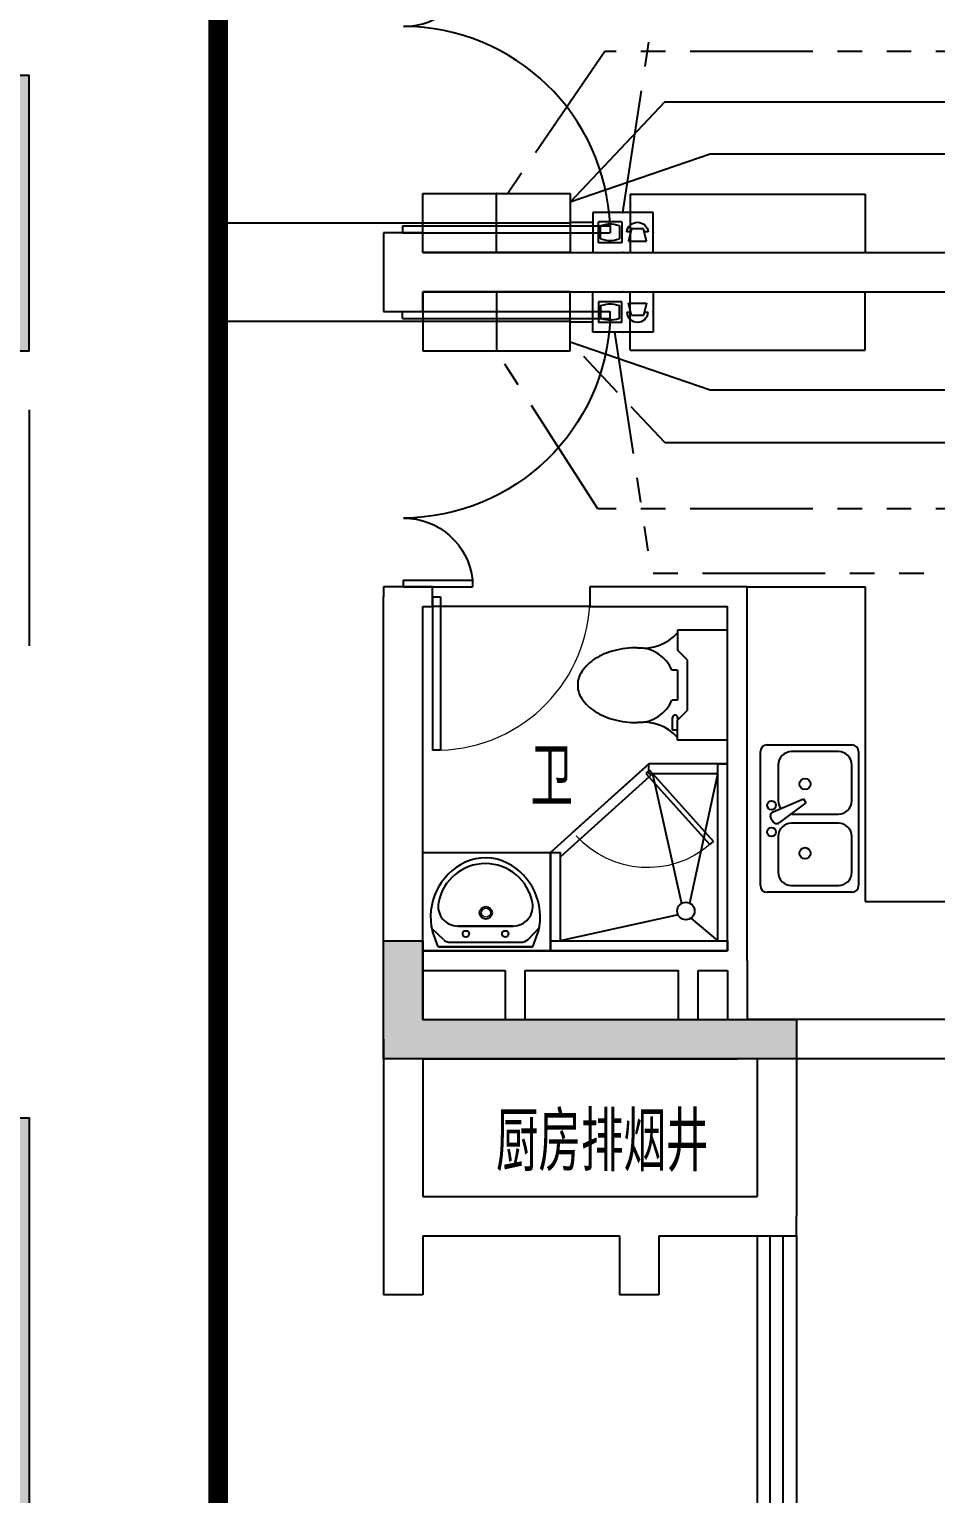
# Model space of a CAD drawing. Extents: x -41969 to 449372, y 65390 to 759577.
# Drawn here: x 338705 to 343313, y 720522 to 727967 of the extents above; entities that cross this region are included whole.
import ezdxf
from ezdxf.enums import TextEntityAlignment as Align

# ---------------------------------------------------------------- set-up
doc = ezdxf.new("R2010")
doc.units = 0
doc.header["$LTSCALE"] = 1000
doc.header["$MEASUREMENT"] = 0
for name, pattern in [('DASH', [0.35, 0.25, -0.1]), ('DASHDOT', [1, 0.5, -0.25, 0, -0.25]), ('PHANTOM2', [1.25, 0.625, -0.125, 0.125, -0.125, 0.125, -0.125]), ('PHANTOM3', [1.5, 0.625, -0.125, 0.125, -0.125, 0.125, -0.125, 0.125, -0.125])]:
    doc.linetypes.add(name, pattern=pattern)
for name, color, linetype in [('0-桥架', 120, 'Continuous'), ('EQUIP-箱柜', 241, 'Continuous'), ('EQUIP-通讯', 241, 'Continuous'), ('IN-door', 2, 'Continuous'), ('jg新结构柱', 9, 'Continuous'), ('TEL_TEXT', 7, 'Continuous'), ('WALL', 7, 'Continuous'), ('WINDOW', 2, 'Continuous'), ('WINDOW_TEXT', 7, 'Continuous'), ('WIRE-照明', 120, 'Continuous'), ('装修家具', 8, 'Continuous')]:
    doc.layers.add(name, color=color, linetype=linetype)
doc.styles.add('_TCH_LABEL', font='COMPLEX', dxfattribs={"bigfont": 'GBCBIG'})
doc.styles.add('_TEL_DIM', font='SIMPLEX', dxfattribs={"width": 0.8, "height": 3.5, "bigfont": 'HZTXT'})
doc.styles.add('DIM_FONT', font='SIMPLEX', dxfattribs={"width": 0.7, "bigfont": 'GBCBIG'})
doc.styles.add('SIMPLEX', font='SIMPLEX.SHX')
doc.styles.get("Standard").update_dxf_attribs({"font": 'gbenor.shx', "bigfont": 'gbcbig.shx'})
doc.linetypes.add('TV', pattern='A,2.8,-0.1,["TV",_TEL_DIM,S=0.07,R=0,X=0,Y=-0.1],-0.52', length=3.42)

# ---------------------------------------------------------------- blocks, each defined once
blk = doc.blocks.new('A$C65FF3140')
at = {"color": 8}
for p, q in [((4854.3, 6897.2), (6050, 6897.2)), ((4854.3, 6897.2), (4854.3, 6600)), ((6050, 6897.2), (6050, 6600)), ((4854.3, 6102.8), (4854.3, 6400)), ((6050, 6102.8), (6050, 6400)), ((4854.3, 6102.8), (6050, 6102.8)), ((5450, 4900.1), (6050, 4900.1)), ((6050, 4900.1), (6050, 3300)), ((5096, 4679.8), (5096, 4578.2)), ((5350, 4679.8), (5096, 4679.8)), ((5350, 4121), (5350, 4679.8)), ((5146.8, 4527.4), (5096, 4578.2)), ((5096, 4476.6), (5067.4, 4476.6)), ((5096, 4476.6), (5096, 4324.2)), ((5146.8, 4273.4), (5146.8, 4527.4)), ((5096, 4324.2), (5067.4, 4324.2)), ((5146.8, 4273.4), (5096, 4222.6)), ((5070.6, 4171.8), (5070.6, 4235.3)), ((5096, 4171.8), (5070.6, 4171.8)), ((5096, 4235.3), (5096, 4222.6)), ((5096, 4121), (5096, 4222.6)), ((5350, 4121), (5096, 4121)), ((4950, 3999.9), (4450, 3549.9)), ((4969.2, 3949.9), (4500, 3527.7)), ((4564, 3652.7), (4935.7, 3987.1)), ((5350, 3999.9), (4950, 3999.9)), ((4950, 3949.9), (4950, 3999.9)), ((5300, 3949.9), (4950, 3949.9)), ((4969.2, 3949.9), (5115.8, 3290.3)), ((5159, 3291.1), (5300, 3949.9)), ((5300, 3100), (5300, 3999.9)), ((5300, 3999.9), (5350, 3999.9)), ((5350, 3050), (5350, 3999.9)), ((3800, 3050), (3800, 3550)), ((3800, 3550), (4450, 3550)), ((4450, 3050), (4450, 3550)), ((4450, 3550), (4500, 3550)), ((4450, 3550), (4450, 3050)), ((4500, 3100), (4500, 3550)), ((6050, 3300), (6556.7, 3300)), ((5098.2, 3232.8), (4499.8, 3100)), ((5163.7, 3215.8), (5300, 3100)), ((3905.8, 3106.6), (3847.7, 3161.1)), ((3878.5, 3070.5), (3849.1, 3149)), ((4260.1, 3175.8), (3978.2, 3175.8)), ((3978.2, 3175.8), (4260.1, 3175.8)), ((4335.6, 3108), (4392.4, 3165.7)), ((4359.3, 3070.5), (4388.7, 3149)), ((4359.3, 3070.5), (3878.5, 3070.5)), ((3881.4, 3070.5), (4358.2, 3070.5)), ((3940, 3093), (4300, 3093)), ((4449.8, 3100), (5350, 3100)), ((4449.8, 3100), (4449.8, 3050)), ((5350, 3100), (5350, 3050)), ((4450, 3050), (3800, 3050)), ((5350, 3050), (4320, 3050)), ((4449.8, 3050), (5350, 3050))]:
    blk.add_line(p, q, dxfattribs=at)
at = {"color": 8, "linetype": 'ByBlock'}
for p, q in [((5550.8, 4096.5), (5982.2, 4096.5)), ((5516.7, 3381.2), (5516.7, 4062.4)), ((5914.1, 4062.4), (5675.7, 4062.4)), ((6016.3, 4062.4), (6016.3, 3381.2)), ((5607.5, 3994.3), (5607.5, 3812.6)), ((5982.2, 3812.6), (5982.2, 3994.3)), ((5582.1, 3756.7), (5736.5, 3822.5)), ((5747.8, 3802.8), (5613.7, 3702)), ((5736.5, 3822.5), (5747.8, 3802.8)), ((5570.4, 3724.1), (5579.6, 3708.2)), ((5676.5, 3744.5), (5914.1, 3744.5)), ((5914.1, 3699.1), (5675.7, 3699.1)), ((5607.5, 3631), (5607.5, 3449.3)), ((5982.2, 3449.3), (5982.2, 3631)), ((5675.7, 3381.2), (5914.1, 3381.2)), ((5982.2, 3347.1), (5550.8, 3347.1))]:
    blk.add_line(p, q, dxfattribs=at)
at = {"color": 8, "extrusion": (0, 0, -1)}
for p, q in [((4952.5, 3968.5), (4933.9, 3951.8)), ((4933.9, 3951.8), (5260, 3589.4)), ((4952.5, 3968.5), (5278.6, 3606.1)), ((5260, 3589.4), (5278.6, 3606.1))]:
    blk.add_line(p, q, dxfattribs=at)
at = {"color": 8, "linetype": 'ByBlock'}
for centre, radius in [((5743.8, 3897.8), 28.4), ((5573.5, 3789.9), 22.7), ((5573.5, 3653.7), 22.7), ((5743.8, 3545.8), 28.4)]:
    blk.add_circle(centre, radius, dxfattribs=at)
at = {"color": 8}
for centre, radius in [((5138.1, 3252), 44.3), ((4121.3, 3243), 31.6), ((4019.8, 3135.5), 16.3), ((4219.8, 3135.5), 16.3)]:
    blk.add_circle(centre, radius, dxfattribs=at)
at = {"color": 8, "lineweight": 13}
blk.add_circle((4121.3, 3243), 23, dxfattribs=at)
at = {"color": 8}
for centre, radius, start, end in [((4923.8, 4817.3), 228.5, 262.20116, 318.91108), ((4855.1, 4250.7), 335.5, 104.51433, 122.00547), ((4892.8, 4104.9), 486, 90.00011, 104.51433), ((4892.8, 4400.4), 190.5, 23.57825, 90.00007), ((4710.4, 4400.4), 122.4, 146.46601, 180.00003), ((4797.6, 4342.6), 227, 122.00549, 146.46595), ((4710.4, 4400.4), 122.4, 180.00012, 213.53414), ((4797.6, 4458.2), 227, 213.5342, 237.99466), ((4892.8, 4400.4), 190.5, 270.00007, 336.4219), ((4855.1, 4550.2), 335.5, 237.99468, 255.48582), ((5083.3, 4235.3), 12.7, 0.00007, 180.00007), ((4892.8, 4695.9), 486, 255.48582, 270.00004), ((4923.8, 3983.6), 228.5, 41.08907, 97.79899), ((4147.3, 3222.4), 307.1, 115.27037, 193.82487), ((4118.8, 3272), 250.2, 63.53718, 114.19289), ((4119.1, 3249.5), 243.4, 10.56023, 169.43977), ((4090.5, 3222.4), 307.1, 346.17513, 62.93609), ((3978.2, 3275.8), 100, 169.43977, 270), ((4260.1, 3275.8), 100, 270, 10.56023), ((3940, 3143), 50, 226.81904, 270), ((4300, 3143), 50, 270, 315.43928)]:
    blk.add_arc(centre, radius, start, end, dxfattribs=at)
at = {"color": 8, "linetype": 'ByBlock'}
for centre, radius, start, end in [((5550.8, 4062.4), 34.1, 90, 180), ((5982.2, 4062.4), 34.1, 0, 90), ((5675.7, 3994.3), 68.1, 90, 180), ((5914.1, 3994.3), 68.1, 0, 90), ((5675.7, 3812.6), 68.1, 180, 213.39297), ((5914.1, 3812.6), 68.1, 270, 0), ((5590.1, 3735.4), 22.7, 110.53768, 210), ((5599.2, 3719.6), 22.7, 210, 309.46232), ((5675.7, 3631), 68.1, 90, 180), ((5914.1, 3631), 68.1, 0, 90), ((5675.7, 3449.3), 68.1, 180, 270), ((5914.1, 3449.3), 68.1, 270, 0), ((5550.8, 3381.2), 34.1, 180, 270), ((5982.2, 3381.2), 34.1, 270, 0)]:
    blk.add_arc(centre, radius, start, end, dxfattribs=at)
at = {"color": 8, "lineweight": 13, "extrusion": (0, 0, -1)}
blk.add_arc((-4943.2, 3960.1), 487.5, 229.48231, 318.01303, dxfattribs=at)
at = {"color": 8, "ltscale": 1e-06, "style": 'DIM_FONT', "text_generation_flag": 4, "width": 0.8, "flags": 9}
for tag, p, rotation in [('YSIZE', (7913.6, 18100), 270), ('XSIZE', (7913.6, 18100), 270), ('YSIZE', (5350, 12479.8), 270.00007), ('XSIZE', (5350, 12479.8), 270.00007), ('YSIZE', (7913.6, 10300), 270), ('XSIZE', (7913.6, 10300), 270), ('YSIZE', (5350, 4679.8), 270.00007), ('XSIZE', (5350, 4679.8), 270.00007), ('YSIZE', (-4020.2, -3750), 180.00007), ('XSIZE', (-4020.2, -3750), 180.00007), ('YSIZE', (3779.8, -3750), 180.00007), ('XSIZE', (3779.8, -3750), 180.00007), ('YSIZE', (12500, -4413.7), 270.00007), ('XSIZE', (12500, -4413.7), 270.00007), ('XSIZE', (12451, -6050.4), 180), ('YSIZE', (12451, -6050.4), 180), ('YSIZE', (10569.5, -6235.4), 180), ('XSIZE', (10569.5, -6235.4), 180), ('XSIZE', (-6200, -6313.6), 180), ('YSIZE', (-6200, -6313.6), 180), ('XSIZE', (1600, -6313.6), 180), ('YSIZE', (1600, -6313.6), 180)]:
    blk.add_attdef(tag, p, '', height=0.5, rotation=rotation, dxfattribs=at)
at = {"color": 8, "style": 'DIM_FONT', "oblique": 0, "width": 0.8, "flags": 9}
for tag, p, rotation in [('YSIZE', (5516.7, 17078.2), 360), ('XSIZE', (5516.7, 17078.2), 360), ('YSIZE', (5516.7, 9278.2), 360), ('XSIZE', (5516.7, 9278.2), 360), ('YSIZE', (-7221.8, -3916.7), 270), ('XSIZE', (-7221.8, -3916.7), 270), ('YSIZE', (578.2, -3916.7), 270), ('XSIZE', (578.2, -3916.7), 270)]:
    blk.add_attdef(tag, p, '', height=0.413, rotation=rotation, dxfattribs=at)
at = {"color": 8, "ltscale": 1e-06, "style": 'DIM_FONT', "width": 0.8, "flags": 9}
for tag, p, rotation in [('YSIZE', (5350, 16101), 89.99993), ('XSIZE', (5350, 16101), 89.99993), ('XSIZE', (7913.6, 10500), 90), ('YSIZE', (7913.6, 10500), 90), ('YSIZE', (7913.6, 2700.1), 90), ('XSIZE', (7913.6, 2700.1), 90), ('YSIZE', (-16900, -4413.7), 269.99993), ('XSIZE', (-16900, -4413.7), 269.99993)]:
    blk.add_attdef(tag, p, '', height=0.5, rotation=rotation, dxfattribs=at)
at = {"color": 8, "style": 'DIM_FONT', "text_generation_flag": 4, "width": 0.8, "flags": 9}
for tag, p, rotation in [('YSIZE', (5516.7, 11521.8), 0), ('XSIZE', (5516.7, 11521.8), 0), ('YSIZE', (5516.7, 3721.8), 0), ('XSIZE', (5516.7, 3721.8), 0), ('YSIZE', (9342.9, -1535.9), 180), ('XSIZE', (9342.9, -1535.9), 180), ('YSIZE', (-4978.2, -3916.7), 270), ('XSIZE', (-4978.2, -3916.7), 270), ('YSIZE', (2821.8, -3916.7), 270), ('XSIZE', (2821.8, -3916.7), 270)]:
    blk.add_attdef(tag, p, '', height=0.413, rotation=rotation, dxfattribs=at)
at = {"color": 8, "ltscale": 1e-06, "style": 'DIM_FONT', "oblique": 0, "width": 0.8, "flags": 9}
for tag, p, rotation in [('YSIZE', (5350, 8320.2), 89.99993), ('XSIZE', (5350, 8320.2), 89.99993), ('YSIZE', (-8179.8, -3750), 359.99993), ('XSIZE', (-8179.8, -3750), 359.99993), ('YSIZE', (-379.8, -3750), 359.99993), ('XSIZE', (-379.8, -3750), 359.99993)]:
    blk.add_attdef(tag, p, '', height=0.5, rotation=rotation, dxfattribs=at)
at = {"color": 8, "text_generation_flag": 4, "flags": 9}
for tag, p, height, width in [('YSIZE', (-14000.3, -1399.1), 0.666, 0.834261), ('XSIZE', (-14000.3, -1399.1), 0.666, 0.834261), ('YSIZE', (-10846.1, -3267.1), 0.5, 0.8), ('XSIZE', (-10846.1, -3267.1), 0.5, 0.8)]:
    blk.add_attdef(tag, p, '', height=height, rotation=180, dxfattribs=dict(at, width=width))
at = {"color": 8, "flags": 9}
for tag, p, height, width in [('YSIZE', (9600.3, -1399.1), 0.666, 0.834261), ('XSIZE', (9600.3, -1399.1), 0.666, 0.834261), ('YSIZE', (6446.1, -3267.1), 0.5, 0.8), ('XSIZE', (6446.1, -3267.1), 0.5, 0.8)]:
    blk.add_attdef(tag, p, '', height=height, dxfattribs=dict(at, width=width))
at = {"color": 8, "style": 'DIM_FONT', "width": 0.8, "flags": 9}
for tag in ['YSIZE', 'XSIZE']:
    blk.add_attdef(tag, (-13742.9, -1535.9), '', height=0.413, dxfattribs=at)
at = {"color": 8, "flags": 9}
for tag, p in [('YSIZE', (5880.4, -5584.1)), ('XSIZE', (5880.4, -5584.1)), ('YSIZE', (5880.4, -5584.1)), ('XSIZE', (5880.4, -5584.1)), ('YSIZE', (9400, -8940.7)), ('XSIZE', (9400, -8940.7))]:
    blk.add_attdef(tag, p, '', height=0.5, dxfattribs=at)
at = {"color": 8, "ltscale": 1e-06, "style": 'DIM_FONT', "width": 0.8, "flags": 9}
for tag, p in [('YSIZE', (-16900, -6050.4)), ('XSIZE', (-16900, -6050.4)), ('YSIZE', (-14969.5, -6235.4)), ('XSIZE', (-14969.5, -6235.4)), ('YSIZE', (-6000, -6313.6)), ('XSIZE', (-6000, -6313.6)), ('YSIZE', (1800, -6313.6)), ('XSIZE', (1800, -6313.6))]:
    blk.add_attdef(tag, p, '', height=0.5, dxfattribs=at)
at = {"color": 8, "text_generation_flag": 4, "flags": 9}
for tag, p in [('YSIZE', (-10280.4, -6139.1)), ('XSIZE', (-10280.4, -6139.1)), ('YSIZE', (-13800, -9000.4)), ('XSIZE', (-13800, -9000.4))]:
    blk.add_attdef(tag, p, '', height=0.5, rotation=180, dxfattribs=at)
blk = doc.blocks.new('sdarw52y5fghg')
at = {"layer": 'jg新结构柱'}
h = blk.add_hatch(color=256, dxfattribs=at)
h.dxf.hatch_style = 1
h.paths.add_polyline_path([(16257.6, -2243070.7), (16257.6, -2242470.7), (16507.6, -2242470.7), (16507.6, -2242820.7), (17907.6, -2242820.7), (17907.6, -2243070.7)])
h.paths.add_polyline_path([(24257.6, -2243070.7), (23728.4, -2243070.7), (23728.4, -2242870.7), (24057.6, -2242870.7), (24057.6, -2240670.7), (24257.6, -2240670.7)])
h.paths.add_polyline_path([(14257.6, -2235370.7), (16457.6, -2235370.7), (16457.6, -2235570.7), (14457.6, -2235570.7), (14457.6, -2237020.7), (14257.6, -2237020.7)])
h.paths.add_polyline_path([(26057.6, -2240370.7), (26057.6, -2239770.7), (26257.6, -2239770.7), (26257.6, -2240170.7), (28157.6, -2240170.7), (28157.6, -2240370.7)])
h.paths.add_polyline_path([(33757.6, -2240370.7), (33757.6, -2239770.7), (33557.6, -2239770.7), (33557.6, -2240170.7), (32107.6, -2240170.7), (32107.6, -2240370.7)])
h.paths.add_polyline_path([(33757.6, -2224570.7), (33757.6, -2225170.7), (33557.6, -2225170.7), (33557.6, -2224770.7), (32107.6, -2224770.7), (32107.6, -2224570.7)])
h.paths.add_polyline_path([(26057.6, -2224570.7), (26057.6, -2225170.7), (26257.6, -2225170.7), (26257.6, -2224770.7), (27707.6, -2224770.7), (27707.6, -2224570.7)])
h.paths.add_polyline_path([(27707.6, -2232370.7), (27707.6, -2232570.7), (26357.6, -2232570.7), (26357.6, -2233170.7), (26057.6, -2233170.7), (26057.6, -2231770.7), (26357.6, -2231770.7), (26357.6, -2232370.7)])
h.paths.add_polyline_path([(32107.6, -2232370.7), (32107.6, -2232570.7), (33457.6, -2232570.7), (33457.6, -2233170.7), (33757.6, -2233170.7), (33757.6, -2231770.7), (33457.6, -2231770.7), (33457.6, -2232370.7)])
h.paths.add_polyline_path([(35157.6, -2242871.1), (34557.6, -2242871.1), (34557.6, -2243071.1), (34957.6, -2243071.1), (34957.6, -2244521.1), (35157.6, -2244521.1)])
h.paths.add_polyline_path([(32057.6, -2244520.7), (31857.6, -2244520.7), (31857.6, -2243070.7), (31457.6, -2243070.7), (31457.6, -2242870.7), (32457.6, -2242870.7), (32457.6, -2243070.7), (32057.6, -2243070.7)])
h.paths.add_polyline_path([(34957.6, -2251870.7), (35157.6, -2251870.7), (35157.6, -2251670.7), (35157.6, -2250220.7), (34957.6, -2250220.7)])
h.paths.add_polyline_path([(14457.6, -2243070.3), (13857.6, -2243070.3), (13857.6, -2242870.3), (14257.6, -2242870.3), (14257.6, -2241420.3), (14457.6, -2241420.3)])
h.paths.add_polyline_path([(5357.6, -2242870.7), (5957.6, -2242870.7), (5957.6, -2243070.7), (5557.6, -2243070.7), (5557.6, -2244520.7), (5357.6, -2244520.7)])
h.paths.add_polyline_path([(8457.6, -2244520.3), (8657.6, -2244520.3), (8657.6, -2243070.3), (9057.6, -2243070.3), (9057.6, -2242870.3), (8057.6, -2242870.3), (8057.6, -2243070.3), (8457.6, -2243070.3)])
h.paths.add_polyline_path([(28157.6, -2244870.7), (27957.6, -2244870.7), (27957.6, -2245070.7), (27957.6, -2247120.7), (28157.6, -2247120.7)])
h.paths.add_polyline_path([(12357.6, -2244870.7), (12557.6, -2244870.7), (12557.6, -2245070.7), (12557.6, -2247120.7), (12357.6, -2247120.7)])
h.paths.add_polyline_path([(20157.6, -2246770.3), (20357.6, -2246770.3), (20357.6, -2245170.3), (20757.6, -2245170.3), (20757.6, -2244870.3), (19757.6, -2244870.3), (19757.6, -2245170.3), (20157.6, -2245170.3)])
h.paths.add_polyline_path([(5557.6, -2251870.7), (5357.6, -2251870.7), (5357.6, -2251670.7), (5357.6, -2250220.7), (5557.6, -2250220.7)])
h.paths.add_polyline_path([(32057.6, -2250920.7), (31857.6, -2250920.7), (31857.6, -2252370.7), (31457.6, -2252370.7), (31457.6, -2252570.7), (32457.6, -2252570.7), (32457.6, -2252370.7), (32057.6, -2252370.7)])
h.paths.add_polyline_path([(28157.6, -2250920.7), (27957.6, -2250920.7), (27957.6, -2252370.7), (27557.6, -2252370.7), (27557.6, -2252570.7), (28557.6, -2252570.7), (28557.6, -2252370.7), (28157.6, -2252370.7)])
h.paths.add_polyline_path([(20357.6, -2250920.7), (20157.6, -2250920.7), (20157.6, -2252270.7), (19557.6, -2252270.7), (19557.6, -2252570.7), (20957.6, -2252570.7), (20957.6, -2252270.7), (20357.6, -2252270.7)])
h.paths.add_polyline_path([(12557.6, -2250920.7), (12357.6, -2250920.7), (12357.6, -2252370.7), (11957.6, -2252370.7), (11957.6, -2252570.7), (12957.6, -2252570.7), (12957.6, -2252370.7), (12557.6, -2252370.7)])
h.paths.add_polyline_path([(8657.6, -2250920.7), (8457.6, -2250920.7), (8457.6, -2252370.7), (8057.6, -2252370.7), (8057.6, -2252570.7), (9057.6, -2252570.7), (9057.6, -2252370.7), (8657.6, -2252370.7)])
h.paths.add_polyline_path([(23657.6, -2235570.7), (24057.6, -2235570.7), (24057.6, -2236770.7), (24257.6, -2236770.7), (24257.6, -2235370.7), (23657.6, -2235370.7)])
h.paths.add_polyline_path([(22657.6, -2235570.7), (22657.6, -2235370.7), (21957.6, -2235370.7), (21957.6, -2235570.7)])
blk.add_lwpolyline([(23657.6, -2235570.7), (24057.6, -2235570.7), (24057.6, -2236770.7), (24257.6, -2236770.7), (24257.6, -2235370.7), (23657.6, -2235370.7)], dxfattribs=at)
for points in [[(26057.6, -2240370.7), (26057.6, -2239770.7), (26257.6, -2239770.7), (26257.6, -2240170.7), (28157.6, -2240170.7), (28157.6, -2240370.7)], [(24257.6, -2243070.7), (23728.4, -2243070.7), (23728.4, -2242870.7), (24057.6, -2242870.7), (24057.6, -2240670.7), (24257.6, -2240670.7)]]:
    blk.add_lwpolyline(points, close=True, dxfattribs=at)
blk = doc.blocks.new('_wblk')
for p, q in [((-0.5, 0.5), (0.5, 0.5)), ((0.5, 0.1667), (-0.5, 0.1667)), ((0.5, -0.1667), (-0.5, -0.1667)), ((-0.5, -0.5), (0.5, -0.5))]:
    blk.add_line(p, q)
at = {"layer": 'WINDOW_TEXT', "style": 'SIMPLEX', "flags": 9}
blk.add_attdef('A', text='', height=1, dxfattribs=at).set_placement((0, 1.5), align=Align.MIDDLE)
blk = doc.blocks.new('$DorLib2D$00000001')
for p, q in [((0.45, 0.975), (0.5, 0.975)), ((0.45, 0), (0.45, 0.975)), ((0.5, 0), (0.5, 0.975)), ((0.5, 0), (0.45, 0))]:
    blk.add_line(p, q)
at = {"lineweight": 13}
blk.add_arc((0.475, 0), 0.975, 91.46928, 180, dxfattribs=at)
blk = doc.blocks.new('$DorLib2D$00000225')
at = {"color": 0}
for p, q in [((0.475, -0.0014), (0.475, 0.7521)), ((0.475, 0.7521), (0.5, 0.7521)), ((0.5, -0.0014), (0.5, 0.7521)), ((-0.5, 0), (-0.5, 0.252)), ((-0.475, 0.252), (-0.5, 0.252)), ((-0.475, 0), (-0.475, 0.252)), ((-0.475, 0), (-0.5, 0)), ((0.475, -0.0014), (0.5, -0.0014))]:
    blk.add_line(p, q, dxfattribs=at)
for centre, radius, start, end in [((0.5046, -0.0019), 0.7546, 92.2493, 179.7238), ((-0.5008, 0.0026), 0.2508, 359.7899, 84.0974)]:
    blk.add_arc(centre, radius, start, end, dxfattribs=at)
blk = doc.blocks.new('$equip$00001423')
for p, q in [((0.75, 0.6), (-0.75, 0.6)), ((-0.75, 0.6), (-0.75, 0)), ((0, 0), (0, 0.6)), ((0.75, 0), (0.75, 0.6)), ((-0.75, 0.3), (0.75, 0.3)), ((-0.75, 0), (0.75, 0))]:
    blk.add_line(p, q)
for p in [(0, 0.6), (-0.75, 0.3), (0.75, 0.3), (0, 0)]:
    blk.add_point(p)
at = {"style": '_TCH_LABEL', "flags": 9}
blk.add_attdef('A', (0, 0), '', height=0.00002, dxfattribs=at)
blk = doc.blocks.new('$equip$00001887')
at = {"color": 0, "linetype": 'Continuous'}
for p, q in [((-0.75, 0.5), (0.75, 0.5)), ((-0.75, -0.5), (-0.75, 0.5)), ((0.75, 0.5), (0.75, -0.5)), ((-0.631, 0.015), (-0.533, 0.015)), ((-0.59, -0.215), (-0.51, 0.09)), ((-0.51, 0.09), (-0.51, 0.09)), ((-0.51, 0.09), (-0.215, 0.09)), ((-0.215, 0.09), (-0.135, -0.215)), ((-0.193, 0.015), (-0.095, 0.015)), ((0.027, 0.263), (0.027, -0.256)), ((0.027, 0.263), (0.61, 0.263)), ((0.081, 0.166), (0.16, 0.185)), ((0.081, 0.166), (0.081, -0.159)), ((0.16, 0.185), (0.222, 0.199)), ((0.222, 0.199), (0.273, 0.207)), ((0.273, 0.207), (0.319, 0.21)), ((0.319, 0.21), (0.364, 0.207)), ((0.364, 0.207), (0.415, 0.199)), ((0.415, 0.199), (0.477, 0.185)), ((0.477, 0.185), (0.556, 0.166)), ((0.556, -0.159), (0.556, 0.166)), ((0.61, -0.256), (0.61, 0.263)), ((-0.135, -0.215), (-0.59, -0.215)), ((0.027, -0.256), (0.61, -0.256)), ((0.16, -0.179), (0.081, -0.159)), ((0.222, -0.193), (0.16, -0.179)), ((0.273, -0.201), (0.222, -0.193)), ((0.319, -0.204), (0.273, -0.201)), ((0.364, -0.201), (0.319, -0.204)), ((0.415, -0.193), (0.364, -0.201)), ((0.477, -0.179), (0.415, -0.193)), ((0.556, -0.159), (0.477, -0.179)), ((0.75, -0.5), (-0.75, -0.5))]:
    blk.add_line(p, q, dxfattribs=at)
blk.add_arc((-0.363, -0.017), 0.27, 6.9897, 173.0103, dxfattribs=at)
for p in [(0, 0.5), (-0.75, 0), (0.75, 0), (0, -0.5)]:
    blk.add_point(p)
at = {"layer": 'TEL_TEXT', "style": '_TEL_DIM', "flags": 1}
blk.add_attdef('A', text='', height=0.00002, dxfattribs=at).set_placement((0, 0), align=Align.MIDDLE_CENTER)

msp = doc.modelspace()

# ---------------------------------------------------------------- linework, layer by layer
at = {"layer": '0-桥架', "const_width": 100}
msp.add_lwpolyline([(339664.8, 719204.4), (339664.8, 735566.6)], dxfattribs=at)
at = {"layer": 'IN-door'}
msp.add_line((341555.2, 725032.2), (340755.2, 725032.2), dxfattribs=at)
at = {"layer": 'WALL'}
for p, q in [((340705.2, 726932.2), (340505.2, 726932.2)), ((340505.2, 726932.2), (340505.2, 726732.2)), ((340705.2, 726832.2), (340705.2, 726932.2)), ((340705.2, 726832.2), (348005.2, 726832.2)), ((340505.2, 726732.2), (340505.2, 726532.2)), ((340705.2, 726632.2), (348005.2, 726632.2)), ((340705.2, 726532.2), (340705.2, 726632.2)), ((340505.2, 726532.2), (340705.2, 726532.2)), ((338705.2, 726032.2), (338705.2, 724832.2)), ((340705.2, 725132.2), (340505.2, 725132.2)), ((340505.2, 725132.2), (340505.2, 725082.2)), ((340505.2, 722832.2), (340505.2, 725082.2)), ((340755.2, 725132.2), (340705.2, 725132.2)), ((340755.2, 725032.2), (340755.2, 725132.2)), ((342355.2, 725132.2), (341555.2, 725132.2)), ((341555.2, 725132.2), (341555.2, 725032.2)), ((342355.2, 723232.2), (342355.2, 725132.2)), ((340705.2, 722932.2), (340705.2, 725032.2)), ((340705.2, 725032.2), (340755.2, 725032.2)), ((341555.2, 725032.2), (342255.2, 725032.2)), ((342255.2, 723282.2), (342255.2, 725032.2)), ((340705.2, 723282.2), (341175.2, 723282.2)), ((340705.2, 723282.2), (340705.2, 723182.2)), ((341175.2, 723282.2), (342055.2, 723282.2)), ((342055.2, 723282.2), (342255.2, 723282.2)), ((342355.2, 723232.2), (342355.2, 722932.2)), ((340705.2, 723182.2), (341125.2, 723182.2)), ((341125.2, 723182.2), (341125.2, 722932.2)), ((341225.2, 723182.2), (341225.2, 722932.2)), ((341225.2, 723182.2), (342005.2, 723182.2)), ((342005.2, 722932.2), (342005.2, 723182.2)), ((342105.2, 722932.2), (342105.2, 723182.2)), ((342105.2, 723182.2), (342255.2, 723182.2)), ((342255.2, 723182.2), (342255.2, 722932.2)), ((340705.2, 722932.2), (341125.2, 722932.2)), ((341225.2, 722932.2), (342005.2, 722932.2)), ((342105.2, 722932.2), (342255.2, 722932.2)), ((342505.2, 722932.2), (342355.2, 722932.2)), ((348005.2, 722932.2), (342505.2, 722932.2)), ((340505.2, 722832.2), (340505.2, 721932.2)), ((340705.2, 722732.2), (340705.2, 722032.2)), ((340705.2, 722732.2), (341175.2, 722732.2)), ((341175.2, 722732.2), (342055.2, 722732.2)), ((342055.2, 722732.2), (342305.2, 722732.2)), ((342405.2, 722732.2), (342305.2, 722732.2)), ((342405.2, 722732.2), (342405.2, 722032.2)), ((342605.2, 722732.2), (342605.2, 721932.2)), ((348105.2, 722732.2), (342605.2, 722732.2)), ((340705.2, 722032.2), (341805.2, 722032.2)), ((341805.2, 722032.2), (342405.2, 722032.2)), ((340505.2, 721932.2), (340505.2, 721532.2)), ((342605.2, 721832.2), (342605.2, 721932.2)), ((340705.2, 721832.2), (341705.2, 721832.2)), ((340705.2, 721832.2), (340705.2, 721532.2)), ((341705.2, 721832.2), (341705.2, 721532.2)), ((341905.2, 721832.2), (342405.2, 721832.2)), ((341905.2, 721832.2), (341905.2, 721532.2)), ((342405.2, 721832.2), (342605.2, 721832.2)), ((340705.2, 721532.2), (340505.2, 721532.2)), ((341905.2, 721532.2), (341705.2, 721532.2))]:
    msp.add_line(p, q, dxfattribs=at)
at = {"layer": 'WIRE-照明', "linetype": 'PHANTOM3'}
for p, q in [((341723.2, 727036.3), (341909.8, 728264.5)), ((341632.1, 727854), (341137.5, 727132.2)), ((347189.4, 727854), (341632.1, 727854)), ((341595.9, 725528.9), (341080.2, 726332.2)), ((347189.4, 725528.9), (341595.9, 725528.9))]:
    msp.add_line(p, q, dxfattribs=at)
at = {"layer": 'WIRE-照明'}
for p, q in [((341935.8, 727597.8), (341455.2, 727088)), ((341935.8, 727597.8), (346421.6, 727597.8)), ((340705.2, 726982.2), (339664.8, 726982.2)), ((340705.2, 726482.2), (339664.8, 726482.2)), ((341935.8, 725866.5), (346421.6, 725866.5))]:
    msp.add_line(p, q, dxfattribs=at)
at = {"layer": 'WIRE-照明', "linetype": 'TV', "ltscale": 0.5}
for p, q in [((342167.3, 727331.7), (341455.2, 727088)), ((345344.6, 727331.7), (342167.3, 727331.7)), ((342167.3, 726132.7), (341455.2, 726376.4)), ((345344.6, 726132.7), (342167.3, 726132.7))]:
    msp.add_line(p, q, dxfattribs=at)
at = {"layer": 'WIRE-照明', "linetype": 'DASHDOT', "ltscale": 0.3}
for p, q in [((341570.1, 726985.4), (341455.2, 726985.4)), ((341570.1, 726478.9), (341455.2, 726478.9))]:
    msp.add_line(p, q, dxfattribs=at)
at = {"layer": 'WIRE-照明', "linetype": 'PHANTOM2'}
for p in [(341681.1, 726428.1), (347752.3, 725199.9)]:
    msp.add_line(p, (341867.7, 725199.9), dxfattribs=at)
at = {"layer": 'WIRE-照明', "linetype": 'DASH'}
msp.add_line((341935.8, 725866.5), (341455.2, 726376.4), dxfattribs=at)

# ---------------------------------------------------------------- block references
at = {"layer": 'EQUIP-箱柜', "xscale": -500, "yscale": 500, "zscale": 500}
msp.add_blockref('$equip$00001423', (341080.2, 726832.2), dxfattribs=at)
at = {"layer": 'EQUIP-箱柜', "xscale": 500, "yscale": 500, "zscale": 500, "rotation": 180}
msp.add_blockref('$equip$00001423', (341080.2, 726632.2), dxfattribs=at)
at = {"layer": 'EQUIP-通讯', "xscale": -204.1200000001118, "yscale": 204.1200000001118, "zscale": 204.1199999999893}
msp.add_blockref('$equip$00001887', (341723.2, 726934.2), dxfattribs=at)
at = {"layer": 'EQUIP-通讯', "xscale": 204.1200000001118, "yscale": 204.1200000001118, "zscale": 204.1199999999893, "rotation": 180}
msp.add_blockref('$equip$00001887', (341723.2, 726530.1), dxfattribs=at)
at = {"layer": 'IN-door'}
for name, p, xscale, yscale, zscale, rotation in [('$DorLib2D$00000225', (340605.2, 727632.2), -1400, -1400, 200, 90.00000012357084), ('$DorLib2D$00000225', (340605.2, 725832.2), 1400.000000000003, -1400, 200, 89.99999646214269), ('$DorLib2D$00000001', (341155.2, 725082.2), -800, -800, 100.0000008017814, 7.750664110517391e-08)]:
    msp.add_blockref(name, p, dxfattribs=dict(at, xscale=xscale, yscale=yscale, zscale=zscale, rotation=rotation))
at = {"layer": 'jg新结构柱'}
msp.add_blockref('sdarw52y5fghg', (314447.6, 2963102.9), dxfattribs=at)
at = {"layer": 'WINDOW', "xscale": 1600, "yscale": -200, "zscale": 1600, "rotation": 269.9999989591236}
msp.add_blockref('_wblk', (342505.2, 721032.2), dxfattribs=at)
at = {"layer": '装修家具'}
msp.add_blockref('A$C65FF3140', (336905.2, 720232.2), dxfattribs=at)

# ---------------------------------------------------------------- texts
at = {"color": 9}
for s, p in [('卫', (341253.3, 724016.3)), ('厨房排烟井', (341078, 722161.2))]:
    msp.add_text(s, height=300, dxfattribs=at).set_placement(p)

doc.saveas('drawing.dxf')
